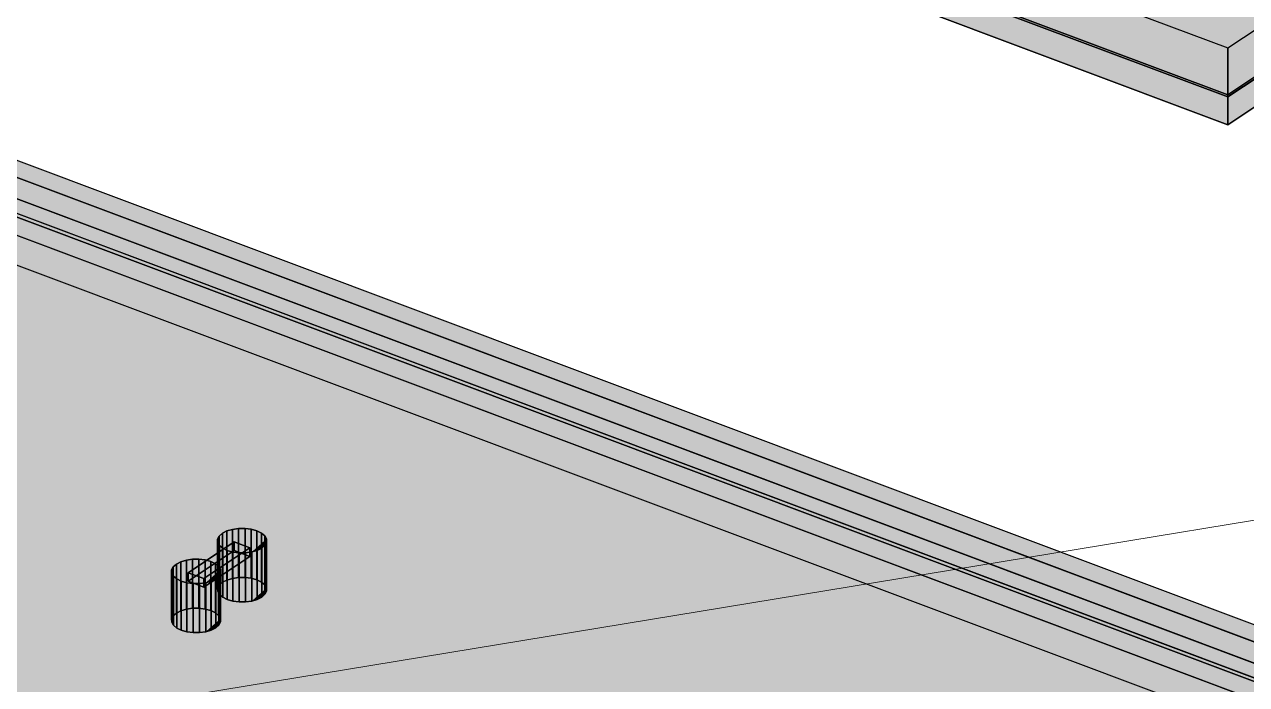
# Model space of a CAD drawing. Header units: millimetres. Extents: x 50 to 612415, y 2 to 4150.
# Drawn here: x 482370.4 to 482763.1, y 2782.7 to 2994.7 of the extents above; entities that cross this region are included whole.
import ezdxf

# ---------------------------------------------------------------- set-up
doc = ezdxf.new("R2010")
doc.units = ezdxf.units.MM
for name, color, linetype, lineweight in [('DIM', 7, 'Continuous', 13), ('HATCH', 8, 'Continuous', 9), ('OUTLINE', 7, 'Continuous', 25)]:
    doc.layers.add(name, color=color, linetype=linetype, lineweight=lineweight)

msp = doc.modelspace()

# ---------------------------------------------------------------- hatches: boundary and pattern name
at = {"layer": 'HATCH', "true_color": 0xccae87}
for points in [[(482435.129, 3149.499), (482380.093, 3112.809), (482757.119, 2971.424)], [(482435.129, 3149.499), (482757.119, 2971.424), (482812.155, 3008.114)], [(482757.119, 2962.521), (482380.093, 3103.906), (482435.129, 3140.597)], [(482812.155, 2999.212), (482757.119, 2962.521), (482435.129, 3140.597)], [(482380.093, 3128.559), (482757.119, 2987.174), (482485.716, 3134.785)], [(482757.119, 2987.174), (482487.191, 3134.063), (482485.716, 3134.785)], [(482757.119, 2987.174), (482734.615, 3042.726), (482487.191, 3134.063)], [(482380.093, 3113.494), (482757.119, 2972.109), (482485.716, 3119.719)], [(482485.716, 3119.719), (482757.119, 2972.109), (482380.093, 3113.494)], [(482485.716, 3119.034), (482757.119, 2971.424), (482380.093, 3112.809)], [(482757.119, 2972.109), (482487.191, 3118.997), (482485.716, 3119.719)], [(482485.716, 3119.719), (482487.191, 3118.997), (482757.119, 2972.109)], [(482485.716, 3119.034), (482487.191, 3118.312), (482757.119, 2971.424)], [(482757.119, 2972.109), (482734.615, 3027.661), (482487.191, 3118.997)], [(482487.191, 3118.997), (482734.615, 3027.661), (482757.119, 2972.109)], [(482487.191, 3118.312), (482734.615, 3026.976), (482757.119, 2971.424)], [(482757.119, 2987.174), (482735.171, 3041.732), (482734.615, 3042.726)], [(482757.119, 2987.174), (482736.223, 3040.844), (482735.171, 3041.732)], [(482757.119, 2987.174), (482737.699, 3040.123), (482736.223, 3040.844)], [(482757.119, 2987.174), (482739.498, 3039.616), (482737.699, 3040.123)], [(482757.119, 2987.174), (482812.155, 3023.865), (482739.498, 3039.616)], [(482757.119, 2972.109), (482735.171, 3026.667), (482734.615, 3027.661)], [(482734.615, 3027.661), (482735.171, 3026.667), (482757.119, 2972.109)], [(482734.615, 3026.976), (482735.171, 3025.982), (482757.119, 2971.424)], [(482757.119, 2972.109), (482736.223, 3025.779), (482735.171, 3026.667)], [(482735.171, 3026.667), (482736.223, 3025.779), (482757.119, 2972.109)], [(482735.171, 3025.982), (482736.223, 3025.094), (482757.119, 2971.424)], [(482757.119, 2972.109), (482737.699, 3025.057), (482736.223, 3025.779)], [(482736.223, 3025.779), (482737.699, 3025.057), (482757.119, 2972.109)], [(482736.223, 3025.094), (482737.699, 3024.372), (482757.119, 2971.424)], [(482757.119, 2972.109), (482739.498, 3024.551), (482737.699, 3025.057)], [(482737.699, 3025.057), (482739.498, 3024.551), (482757.119, 2972.109)], [(482737.699, 3024.372), (482739.498, 3023.866), (482757.119, 2971.424)], [(482757.119, 2972.109), (482812.155, 3008.799), (482739.498, 3024.551)], [(482739.498, 3024.551), (482812.155, 3008.799), (482757.119, 2972.109)], [(482739.498, 3023.866), (482812.155, 3008.114), (482757.119, 2971.424)], [(484760.546, 2053.765), (482241.804, 2989.141), (482238.054, 2987.766)], [(484760.546, 2053.765), (482246.019, 2990.124), (482241.804, 2989.141)], [(484760.546, 2053.765), (482250.536, 2990.677), (482246.019, 2990.124)], [(484760.546, 2053.765), (482255.182, 2990.778), (482250.536, 2990.677)], [(484760.546, 2053.765), (482259.778, 2990.425), (482255.182, 2990.778)], [(484760.546, 2053.765), (482264.148, 2989.63), (482259.778, 2990.425)], [(484760.546, 2053.765), (482268.124, 2988.424), (482264.148, 2989.63)], [(484760.546, 2053.765), (482238.054, 2987.766), (482234.913, 2986.051)], [(484760.546, 2053.765), (482234.913, 2986.051), (482320.202, 2726.68)], [(484760.546, 2048.287), (482250.536, 2985.198), (482246.019, 2984.645)], [(482246.019, 2984.645), (482250.536, 2985.198), (484760.546, 2048.287)], [(484760.546, 2048.287), (482255.182, 2985.3), (482250.536, 2985.198)], [(482250.536, 2985.198), (482255.182, 2985.3), (484760.546, 2048.287)], [(484760.546, 2048.287), (482259.778, 2984.946), (482255.182, 2985.3)], [(482255.182, 2985.3), (482259.778, 2984.946), (484760.546, 2048.287)], [(484760.546, 2048.287), (482238.054, 2982.287), (482234.913, 2980.573)], [(482234.913, 2980.573), (482238.054, 2982.287), (484760.546, 2048.287)], [(482238.054, 2982.287), (482241.804, 2983.662), (484760.546, 2048.287)], [(484760.546, 2048.287), (482241.804, 2983.662), (482238.054, 2982.287)], [(484760.546, 2048.287), (482246.019, 2984.645), (482241.804, 2983.662)], [(482241.804, 2983.662), (482246.019, 2984.645), (484760.546, 2048.287)], [(484760.546, 2048.287), (482264.148, 2984.151), (482259.778, 2984.946)], [(482259.778, 2984.946), (482264.148, 2984.151), (484760.546, 2048.287)], [(484760.546, 2048.287), (482268.124, 2982.945), (482264.148, 2984.151)], [(482264.148, 2984.151), (482268.124, 2982.945), (484760.546, 2048.287)], [(484760.546, 2048.287), (482234.913, 2980.573), (482320.202, 2721.201)], [(482320.202, 2721.201), (482234.913, 2980.573), (484760.546, 2048.287)], [(484760.546, 2041.439), (482246.019, 2977.797), (482241.804, 2976.814)], [(482241.804, 2976.814), (482246.019, 2977.797), (484760.546, 2041.439)], [(484760.546, 2041.439), (482250.536, 2978.35), (482246.019, 2977.797)], [(482246.019, 2977.797), (482250.536, 2978.35), (484760.546, 2041.439)], [(484760.546, 2041.439), (482255.182, 2978.452), (482250.536, 2978.35)], [(482250.536, 2978.35), (482255.182, 2978.452), (484760.546, 2041.439)], [(484760.546, 2041.439), (482259.778, 2978.098), (482255.182, 2978.452)], [(482255.182, 2978.452), (482259.778, 2978.098), (484760.546, 2041.439)], [(484760.546, 2041.439), (482264.148, 2977.303), (482259.778, 2978.098)], [(482259.778, 2978.098), (482264.148, 2977.303), (484760.546, 2041.439)], [(484760.546, 2041.439), (482268.124, 2976.097), (482264.148, 2977.303)], [(482264.148, 2977.303), (482268.124, 2976.097), (484760.546, 2041.439)], [(484760.546, 2041.439), (482238.054, 2975.439), (482234.913, 2973.725)], [(482234.913, 2973.725), (482238.054, 2975.439), (484760.546, 2041.439)], [(484760.546, 2041.439), (482234.913, 2973.725), (482320.202, 2714.353)], [(482320.202, 2714.353), (482234.913, 2973.725), (484760.546, 2041.439)], [(482238.054, 2975.439), (482241.804, 2976.814), (484760.546, 2041.439)], [(484760.546, 2041.439), (482241.804, 2976.814), (482238.054, 2975.439)], [(484758.648, 2037.434), (482247.068, 2973.566), (482243.416, 2972.714)], [(482243.416, 2972.714), (482247.068, 2973.566), (484758.648, 2037.434)], [(484758.648, 2037.434), (482250.983, 2974.045), (482247.068, 2973.566)], [(482247.068, 2973.566), (482250.983, 2974.045), (484758.648, 2037.434)], [(484758.648, 2037.434), (482255.009, 2974.133), (482250.983, 2974.045)], [(482250.983, 2974.045), (482255.009, 2974.133), (484758.648, 2037.434)], [(484758.648, 2037.434), (482258.993, 2973.827), (482255.009, 2974.133)], [(482255.009, 2974.133), (482258.993, 2973.827), (484758.648, 2037.434)], [(482258.993, 2973.827), (482262.78, 2973.138), (484758.648, 2037.434)], [(484758.648, 2037.434), (482262.78, 2973.138), (482258.993, 2973.827)], [(484758.648, 2037.434), (482240.166, 2971.523), (482237.443, 2970.037)], [(482237.443, 2970.037), (482240.166, 2971.523), (484758.648, 2037.434)], [(484758.648, 2037.434), (482237.443, 2970.037), (482320.202, 2711.614)], [(482320.202, 2711.614), (482237.443, 2970.037), (484758.648, 2037.434)], [(484758.174, 2036.433), (482240.694, 2970.543), (482238.076, 2969.115)], [(482238.076, 2969.115), (482240.694, 2970.543), (484758.174, 2036.433)], [(484758.648, 2037.434), (482243.416, 2972.714), (482240.166, 2971.523)], [(482240.166, 2971.523), (482243.416, 2972.714), (484758.648, 2037.434)], [(484758.174, 2036.433), (482243.819, 2971.689), (482240.694, 2970.543)], [(482240.694, 2970.543), (482243.819, 2971.689), (484758.174, 2036.433)], [(484758.174, 2036.433), (482247.331, 2972.508), (482243.819, 2971.689)], [(482243.819, 2971.689), (482247.331, 2972.508), (484758.174, 2036.433)], [(484758.174, 2036.433), (482251.095, 2972.969), (482247.331, 2972.508)], [(482247.331, 2972.508), (482251.095, 2972.969), (484758.174, 2036.433)], [(484758.174, 2036.433), (482254.966, 2973.054), (482251.095, 2972.969)], [(482251.095, 2972.969), (482254.966, 2973.054), (484758.174, 2036.433)], [(484758.174, 2036.433), (482258.797, 2972.759), (482254.966, 2973.054)], [(482254.966, 2973.054), (482258.797, 2972.759), (484758.174, 2036.433)], [(484758.174, 2036.433), (482262.438, 2972.097), (482258.797, 2972.759)], [(482258.797, 2972.759), (482262.438, 2972.097), (484758.174, 2036.433)], [(484758.174, 2036.433), (482265.752, 2971.092), (482262.438, 2972.097)], [(482262.438, 2972.097), (482265.752, 2971.092), (484758.174, 2036.433)], [(484758.648, 2037.434), (482266.226, 2972.093), (482262.78, 2973.138)], [(482262.78, 2973.138), (482266.226, 2972.093), (484758.648, 2037.434)], [(482320.202, 2710.929), (482238.076, 2969.115), (484758.174, 2036.433)], [(484758.174, 2036.433), (482238.076, 2969.115), (482320.202, 2710.929)], [(484755.802, 2031.428), (482243.333, 2965.648), (482241.239, 2964.505)], [(482241.239, 2964.505), (482243.333, 2965.648), (484755.802, 2031.428)], [(484755.802, 2031.428), (482245.833, 2966.564), (482243.333, 2965.648)], [(482243.333, 2965.648), (482245.833, 2966.564), (484755.802, 2031.428)], [(484755.802, 2031.428), (482248.643, 2967.219), (482245.833, 2966.564)], [(482245.833, 2966.564), (482248.643, 2967.219), (484755.802, 2031.428)], [(484755.802, 2031.428), (482251.654, 2967.588), (482248.643, 2967.219)], [(482248.643, 2967.219), (482251.654, 2967.588), (484755.802, 2031.428)], [(484755.802, 2031.428), (482254.751, 2967.656), (482251.654, 2967.588)], [(482251.654, 2967.588), (482254.751, 2967.656), (484755.802, 2031.428)], [(484755.802, 2031.428), (482257.815, 2967.42), (482254.751, 2967.656)], [(482254.751, 2967.656), (482257.815, 2967.42), (484755.802, 2031.428)], [(484755.802, 2031.428), (482260.729, 2966.89), (482257.815, 2967.42)], [(482257.815, 2967.42), (482260.729, 2966.89), (484755.802, 2031.428)], [(484755.802, 2031.428), (482263.379, 2966.086), (482260.729, 2966.89)], [(482260.729, 2966.89), (482263.379, 2966.086), (484755.802, 2031.428)], [(482320.202, 2707.505), (482241.239, 2964.505), (484755.802, 2031.428)], [(484755.802, 2031.428), (482241.239, 2964.505), (482320.202, 2707.505)], [(482246.299, 2957.128), (482247.556, 2957.814), (484752.006, 2023.419)], [(482247.556, 2957.814), (482249.056, 2958.364), (484752.006, 2023.419)], [(482249.056, 2958.364), (482250.742, 2958.757), (484752.006, 2023.419)], [(482250.742, 2958.757), (482252.549, 2958.978), (484752.006, 2023.419)], [(482252.549, 2958.978), (482254.407, 2959.019), (484752.006, 2023.419)], [(482254.407, 2959.019), (482256.245, 2958.878), (484752.006, 2023.419)], [(482256.245, 2958.878), (482257.993, 2958.56), (484752.006, 2023.419)], [(482257.993, 2958.56), (482259.584, 2958.077), (484752.006, 2023.419)], [(482320.202, 2702.027), (482246.299, 2957.128), (484752.006, 2023.419)]]:
    msp.add_hatch(color=43, dxfattribs=at).paths.add_polyline_path(points)
at = {"layer": 'HATCH', "true_color": 0xc0a47f}
for points in [[(482757.119, 2972.109), (482380.093, 3113.494), (482380.093, 3128.559), (482757.119, 2987.174)], [(482757.119, 2971.424), (482380.093, 3112.809), (482380.093, 3113.494), (482757.119, 2972.109)], [(482380.093, 3103.906), (482757.119, 2962.521), (482757.119, 2971.424), (482380.093, 3112.809)], [(482268.124, 2982.945), (484760.546, 2048.287), (484760.546, 2053.765), (482268.124, 2988.424)], [(482268.124, 2976.097), (484760.546, 2041.439), (484760.546, 2048.287), (482268.124, 2982.945)]]:
    msp.add_hatch(color=33, dxfattribs=at).paths.add_polyline_path(points)
at = {"layer": 'HATCH', "true_color": 0xbda27d}
for points in [[(482812.155, 3008.799), (482757.119, 2972.109), (482757.119, 2987.174), (482812.155, 3023.865)], [(482812.155, 3008.114), (482757.119, 2971.424), (482757.119, 2972.109), (482812.155, 3008.799)], [(482757.119, 2962.521), (482812.155, 2999.212), (482812.155, 3008.114), (482757.119, 2971.424)]]:
    msp.add_hatch(color=33, dxfattribs=at).paths.add_polyline_path(points)
at = {"layer": 'HATCH', "true_color": 0xccaf87}
for points in [[(482266.226, 2972.093), (484758.648, 2037.434), (484760.546, 2041.439), (482268.124, 2976.097)], [(482263.379, 2966.086), (484755.802, 2031.428), (484758.174, 2036.433), (482265.752, 2971.092)], [(482265.752, 2971.092), (484758.174, 2036.433), (484758.648, 2037.434), (482266.226, 2972.093)], [(482259.584, 2958.077), (484752.006, 2023.419), (484755.802, 2031.428), (482263.379, 2966.086)]]:
    msp.add_hatch(color=43, dxfattribs=at).paths.add_polyline_path(points)
at = {"layer": 'HATCH', "true_color": 0xabb0b4}
for points in [[(482435.434, 2816.251), (482433.99, 2815.513), (482433.99, 2831.263), (482435.434, 2832.001)], [(482446.536, 2815.582), (482445.061, 2816.304), (482445.061, 2832.054), (482446.536, 2831.332)], [(482434.096, 2810.7), (482435.572, 2809.978), (482435.572, 2825.728), (482434.096, 2826.45)], [(482445.199, 2810.031), (482446.642, 2810.768), (482446.642, 2826.519), (482445.199, 2825.781)], [(482420.631, 2806.382), (482419.187, 2805.644), (482419.187, 2821.395), (482420.631, 2822.133)], [(482431.733, 2805.713), (482430.258, 2806.435), (482430.258, 2822.186), (482431.733, 2821.464)], [(482419.293, 2800.831), (482420.769, 2800.109), (482420.769, 2815.86), (482419.293, 2816.582)], [(482430.396, 2800.162), (482431.839, 2800.9), (482431.839, 2816.651), (482430.396, 2815.913)]]:
    msp.add_hatch(color=253, dxfattribs=at).paths.add_polyline_path(points)
at = {"layer": 'HATCH', "true_color": 0xb7bcc0}
for points in [[(482443.422, 2825.255), (482435.434, 2832.001), (482433.99, 2831.263)], [(482443.422, 2825.255), (482437.21, 2832.527), (482435.434, 2832.001)], [(482443.422, 2825.255), (482439.198, 2832.805), (482437.21, 2832.527)], [(482443.422, 2825.255), (482441.262, 2832.817), (482439.198, 2832.805)], [(482443.422, 2825.255), (482443.262, 2832.56), (482441.262, 2832.817)], [(482443.422, 2825.255), (482445.061, 2832.054), (482443.262, 2832.56)], [(482443.422, 2825.255), (482446.536, 2831.332), (482445.061, 2832.054)], [(482437.786, 2828.47), (482422.983, 2818.602), (482428.044, 2816.704)], [(482437.786, 2828.47), (482428.044, 2816.704), (482442.846, 2826.573)], [(482443.422, 2825.255), (482432.978, 2830.364), (482432.465, 2829.364)], [(482443.422, 2825.255), (482432.465, 2829.364), (482432.488, 2828.332)], [(482443.422, 2825.255), (482432.488, 2828.332), (482433.044, 2827.338)], [(482443.422, 2825.255), (482433.99, 2831.263), (482432.978, 2830.364)], [(482443.422, 2825.255), (482447.588, 2830.444), (482446.536, 2831.332)], [(482443.422, 2825.255), (482448.144, 2829.45), (482447.588, 2830.444)], [(482443.422, 2825.255), (482448.167, 2828.418), (482448.144, 2829.45)], [(482443.422, 2825.255), (482447.654, 2827.418), (482448.167, 2828.418)], [(482428.044, 2813.965), (482422.983, 2815.863), (482437.786, 2825.731)], [(482442.846, 2823.833), (482428.044, 2813.965), (482437.786, 2825.731)], [(482443.422, 2825.255), (482433.044, 2827.338), (482434.096, 2826.45)], [(482443.422, 2825.255), (482434.096, 2826.45), (482435.572, 2825.728)], [(482443.422, 2825.255), (482435.572, 2825.728), (482437.371, 2825.222)], [(482443.422, 2825.255), (482437.371, 2825.222), (482439.37, 2824.966)], [(482443.422, 2825.255), (482439.37, 2824.966), (482441.434, 2824.977)], [(482443.422, 2825.255), (482446.642, 2826.519), (482447.654, 2827.418)], [(482443.422, 2825.255), (482445.199, 2825.781), (482446.642, 2826.519)], [(482428.62, 2815.387), (482418.175, 2820.495), (482417.663, 2819.496)], [(482428.62, 2815.387), (482419.187, 2821.395), (482418.175, 2820.495)], [(482428.62, 2815.387), (482420.631, 2822.133), (482419.187, 2821.395)], [(482428.62, 2815.387), (482422.407, 2822.659), (482420.631, 2822.133)], [(482428.62, 2815.387), (482424.395, 2822.937), (482422.407, 2822.659)], [(482428.62, 2815.387), (482426.459, 2822.948), (482424.395, 2822.937)], [(482428.62, 2815.387), (482428.459, 2822.692), (482426.459, 2822.948)], [(482428.62, 2815.387), (482430.258, 2822.186), (482428.459, 2822.692)], [(482428.62, 2815.387), (482431.733, 2821.464), (482430.258, 2822.186)], [(482428.62, 2815.387), (482432.785, 2820.576), (482431.733, 2821.464)], [(482428.62, 2815.387), (482433.341, 2819.582), (482432.785, 2820.576)], [(482428.62, 2815.387), (482417.663, 2819.496), (482417.685, 2818.464)], [(482428.62, 2815.387), (482417.685, 2818.464), (482418.242, 2817.47)], [(482428.62, 2815.387), (482418.242, 2817.47), (482419.293, 2816.582)], [(482428.62, 2815.387), (482419.293, 2816.582), (482420.769, 2815.86)], [(482428.62, 2815.387), (482433.364, 2818.55), (482433.341, 2819.582)], [(482428.62, 2815.387), (482432.852, 2817.55), (482433.364, 2818.55)], [(482428.62, 2815.387), (482431.839, 2816.651), (482432.852, 2817.55)], [(482428.62, 2815.387), (482430.396, 2815.913), (482431.839, 2816.651)], [(482433.99, 2815.513), (482435.434, 2816.251), (482443.422, 2809.505)], [(482435.434, 2816.251), (482437.21, 2816.777), (482443.422, 2809.505)], [(482437.21, 2816.777), (482439.198, 2817.055), (482443.422, 2809.505)], [(482439.198, 2817.055), (482441.262, 2817.066), (482443.422, 2809.505)], [(482441.262, 2817.066), (482443.262, 2816.81), (482443.422, 2809.505)], [(482443.262, 2816.81), (482445.061, 2816.304), (482443.422, 2809.505)], [(482445.061, 2816.304), (482446.536, 2815.582), (482443.422, 2809.505)], [(482428.62, 2815.387), (482420.769, 2815.86), (482422.568, 2815.354)], [(482428.62, 2815.387), (482422.568, 2815.354), (482424.568, 2815.097)], [(482428.62, 2815.387), (482424.568, 2815.097), (482426.632, 2815.109)], [(482432.465, 2813.614), (482432.978, 2814.613), (482443.422, 2809.505)], [(482432.488, 2812.582), (482432.465, 2813.614), (482443.422, 2809.505)], [(482433.044, 2811.588), (482432.488, 2812.582), (482443.422, 2809.505)], [(482432.978, 2814.613), (482433.99, 2815.513), (482443.422, 2809.505)], [(482446.536, 2815.582), (482447.588, 2814.694), (482443.422, 2809.505)], [(482447.588, 2814.694), (482448.144, 2813.7), (482443.422, 2809.505)], [(482448.144, 2813.7), (482448.167, 2812.668), (482443.422, 2809.505)], [(482448.167, 2812.668), (482447.654, 2811.668), (482443.422, 2809.505)], [(482434.096, 2810.7), (482433.044, 2811.588), (482443.422, 2809.505)], [(482435.572, 2809.978), (482434.096, 2810.7), (482443.422, 2809.505)], [(482437.371, 2809.472), (482435.572, 2809.978), (482443.422, 2809.505)], [(482439.37, 2809.215), (482437.371, 2809.472), (482443.422, 2809.505)], [(482441.434, 2809.227), (482439.37, 2809.215), (482443.422, 2809.505)], [(482447.654, 2811.668), (482446.642, 2810.768), (482443.422, 2809.505)], [(482446.642, 2810.768), (482445.199, 2810.031), (482443.422, 2809.505)], [(482417.663, 2803.745), (482418.175, 2804.745), (482428.62, 2799.636)], [(482418.175, 2804.745), (482419.187, 2805.644), (482428.62, 2799.636)], [(482419.187, 2805.644), (482420.631, 2806.382), (482428.62, 2799.636)], [(482420.631, 2806.382), (482422.407, 2806.908), (482428.62, 2799.636)], [(482422.407, 2806.908), (482424.395, 2807.186), (482428.62, 2799.636)], [(482424.395, 2807.186), (482426.459, 2807.198), (482428.62, 2799.636)], [(482426.459, 2807.198), (482428.459, 2806.941), (482428.62, 2799.636)], [(482428.459, 2806.941), (482430.258, 2806.435), (482428.62, 2799.636)], [(482430.258, 2806.435), (482431.733, 2805.713), (482428.62, 2799.636)], [(482431.733, 2805.713), (482432.785, 2804.825), (482428.62, 2799.636)], [(482432.785, 2804.825), (482433.341, 2803.831), (482428.62, 2799.636)], [(482417.685, 2802.713), (482417.663, 2803.745), (482428.62, 2799.636)], [(482418.242, 2801.719), (482417.685, 2802.713), (482428.62, 2799.636)], [(482419.293, 2800.831), (482418.242, 2801.719), (482428.62, 2799.636)], [(482420.769, 2800.109), (482419.293, 2800.831), (482428.62, 2799.636)], [(482433.341, 2803.831), (482433.364, 2802.799), (482428.62, 2799.636)], [(482433.364, 2802.799), (482432.852, 2801.799), (482428.62, 2799.636)], [(482432.852, 2801.799), (482431.839, 2800.9), (482428.62, 2799.636)], [(482431.839, 2800.9), (482430.396, 2800.162), (482428.62, 2799.636)], [(482422.568, 2799.603), (482420.769, 2800.109), (482428.62, 2799.636)], [(482424.568, 2799.347), (482422.568, 2799.603), (482428.62, 2799.636)], [(482426.632, 2799.358), (482424.568, 2799.347), (482428.62, 2799.636)]]:
    msp.add_hatch(color=9, dxfattribs=at).paths.add_polyline_path(points)
at = {"layer": 'HATCH', "true_color": 0xadb2b6}
for points in [[(482437.21, 2816.777), (482435.434, 2816.251), (482435.434, 2832.001), (482437.21, 2832.527)], [(482445.061, 2816.304), (482443.262, 2816.81), (482443.262, 2832.56), (482445.061, 2832.054)], [(482435.572, 2809.978), (482437.371, 2809.472), (482437.371, 2825.222), (482435.572, 2825.728)], [(482443.422, 2809.505), (482445.199, 2810.031), (482445.199, 2825.781), (482443.422, 2825.255)], [(482422.407, 2806.908), (482420.631, 2806.382), (482420.631, 2822.133), (482422.407, 2822.659)], [(482430.258, 2806.435), (482428.459, 2806.941), (482428.459, 2822.692), (482430.258, 2822.186)], [(482420.769, 2800.109), (482422.568, 2799.603), (482422.568, 2815.354), (482420.769, 2815.86)], [(482428.62, 2799.636), (482430.396, 2800.162), (482430.396, 2815.913), (482428.62, 2815.387)]]:
    msp.add_hatch(color=253, dxfattribs=at).paths.add_polyline_path(points)
at = {"layer": 'HATCH', "true_color": 0xaeb3b7}
for points in [[(482439.198, 2817.055), (482437.21, 2816.777), (482437.21, 2832.527), (482439.198, 2832.805)], [(482443.262, 2816.81), (482441.262, 2817.066), (482441.262, 2832.817), (482443.262, 2832.56)], [(482437.371, 2809.472), (482439.37, 2809.215), (482439.37, 2824.966), (482437.371, 2825.222)], [(482441.434, 2809.227), (482443.422, 2809.505), (482443.422, 2825.255), (482441.434, 2824.977)], [(482424.395, 2807.186), (482422.407, 2806.908), (482422.407, 2822.659), (482424.395, 2822.937)], [(482428.459, 2806.941), (482426.459, 2807.198), (482426.459, 2822.948), (482428.459, 2822.692)], [(482422.568, 2799.603), (482424.568, 2799.347), (482424.568, 2815.097), (482422.568, 2815.354)], [(482426.632, 2799.358), (482428.62, 2799.636), (482428.62, 2815.387), (482426.632, 2815.109)]]:
    msp.add_hatch(color=253, dxfattribs=at).paths.add_polyline_path(points)
at = {"layer": 'HATCH', "true_color": 0xaeb4b7}
for points in [[(482441.262, 2817.066), (482439.198, 2817.055), (482439.198, 2832.805), (482441.262, 2832.817)], [(482439.37, 2809.215), (482441.434, 2809.227), (482441.434, 2824.977), (482439.37, 2824.966)], [(482426.459, 2807.198), (482424.395, 2807.186), (482424.395, 2822.937), (482426.459, 2822.948)], [(482424.568, 2799.347), (482426.632, 2799.358), (482426.632, 2815.109), (482424.568, 2815.097)]]:
    msp.add_hatch(color=253, dxfattribs=at).paths.add_polyline_path(points)
at = {"layer": 'HATCH', "true_color": 0xaaafb2}
for points in [[(482437.786, 2825.731), (482422.983, 2815.863), (482422.983, 2818.602), (482437.786, 2828.47)], [(482428.044, 2813.965), (482442.846, 2823.833), (482442.846, 2826.573), (482428.044, 2816.704)]]:
    msp.add_hatch(color=253, dxfattribs=at).paths.add_polyline_path(points)
at = {"layer": 'HATCH', "true_color": 0xa6abae}
for points in [[(482432.978, 2814.613), (482432.465, 2813.614), (482432.465, 2829.364), (482432.978, 2830.364)], [(482432.488, 2812.582), (482433.044, 2811.588), (482433.044, 2827.338), (482432.488, 2828.332)], [(482448.144, 2813.7), (482447.588, 2814.694), (482447.588, 2830.444), (482448.144, 2829.45)], [(482447.654, 2811.668), (482448.167, 2812.668), (482448.167, 2828.418), (482447.654, 2827.418)], [(482418.175, 2804.745), (482417.663, 2803.745), (482417.663, 2819.496), (482418.175, 2820.495)], [(482433.341, 2803.831), (482432.785, 2804.825), (482432.785, 2820.576), (482433.341, 2819.582)], [(482417.685, 2802.713), (482418.242, 2801.719), (482418.242, 2817.47), (482417.685, 2818.464)], [(482432.852, 2801.799), (482433.364, 2802.799), (482433.364, 2818.55), (482432.852, 2817.55)]]:
    msp.add_hatch(color=253, dxfattribs=at).paths.add_polyline_path(points)
at = {"layer": 'HATCH', "true_color": 0xa3a8ab}
for points in [[(482432.465, 2813.614), (482432.488, 2812.582), (482432.488, 2828.332), (482432.465, 2829.364)], [(482448.167, 2812.668), (482448.144, 2813.7), (482448.144, 2829.45), (482448.167, 2828.418)], [(482417.663, 2803.745), (482417.685, 2802.713), (482417.685, 2818.464), (482417.663, 2819.496)], [(482433.364, 2802.799), (482433.341, 2803.831), (482433.341, 2819.582), (482433.364, 2818.55)]]:
    msp.add_hatch(color=253, dxfattribs=at).paths.add_polyline_path(points)
at = {"layer": 'HATCH', "true_color": 0xa8aeb1}
for points in [[(482433.99, 2815.513), (482432.978, 2814.613), (482432.978, 2830.364), (482433.99, 2831.263)], [(482446.642, 2810.768), (482447.654, 2811.668), (482447.654, 2827.418), (482446.642, 2826.519)], [(482419.187, 2805.644), (482418.175, 2804.745), (482418.175, 2820.495), (482419.187, 2821.395)], [(482431.839, 2800.9), (482432.852, 2801.799), (482432.852, 2817.55), (482431.839, 2816.651)]]:
    msp.add_hatch(color=253, dxfattribs=at).paths.add_polyline_path(points)
at = {"layer": 'HATCH', "true_color": 0xacb1b5}
for points in [[(482442.846, 2823.833), (482437.786, 2825.731), (482437.786, 2828.47), (482442.846, 2826.573)], [(482422.983, 2815.863), (482428.044, 2813.965), (482428.044, 2816.704), (482422.983, 2818.602)]]:
    msp.add_hatch(color=253, dxfattribs=at).paths.add_polyline_path(points)
at = {"layer": 'HATCH', "true_color": 0xa9aeb1}
for points in [[(482447.588, 2814.694), (482446.536, 2815.582), (482446.536, 2831.332), (482447.588, 2830.444)], [(482433.044, 2811.588), (482434.096, 2810.7), (482434.096, 2826.45), (482433.044, 2827.338)], [(482432.785, 2804.825), (482431.733, 2805.713), (482431.733, 2821.464), (482432.785, 2820.576)], [(482418.242, 2801.719), (482419.293, 2800.831), (482419.293, 2816.582), (482418.242, 2817.47)]]:
    msp.add_hatch(color=253, dxfattribs=at).paths.add_polyline_path(points)

# ---------------------------------------------------------------- linework, layer by layer
at = {"layer": 'DIM'}
msp.add_lwpolyline([(482084.889, 2723.595), (484800, 3170), (484900, 3170)], dxfattribs=at)
at = {"layer": 'OUTLINE', "color": 139, "true_color": 0x42544a}
for p, q in [((482380.093, 3128.559), (482757.119, 2987.174)), ((482380.093, 3128.559), (482757.119, 2987.174)), ((482380.093, 3113.494), (482757.119, 2972.109)), ((482757.119, 2972.109), (482380.093, 3113.494)), ((482380.093, 3113.494), (482757.119, 2972.109)), ((482757.119, 2972.109), (482380.093, 3113.494)), ((482380.093, 3112.809), (482757.119, 2971.424)), ((482757.119, 2971.424), (482380.093, 3112.809)), ((482757.119, 2971.424), (482380.093, 3112.809)), ((482757.119, 2971.424), (482380.093, 3112.809)), ((482757.119, 2962.521), (482380.093, 3103.906)), ((482380.093, 3103.906), (482757.119, 2962.521)), ((482757.119, 2987.174), (482812.155, 3023.865)), ((482757.119, 2987.174), (482812.155, 3023.865)), ((482757.119, 2972.109), (482812.155, 3008.799)), ((482812.155, 3008.799), (482757.119, 2972.109)), ((482757.119, 2972.109), (482812.155, 3008.799)), ((482812.155, 3008.799), (482757.119, 2972.109)), ((482757.119, 2971.424), (482812.155, 3008.114)), ((482812.155, 3008.114), (482757.119, 2971.424)), ((482812.155, 3008.114), (482757.119, 2971.424)), ((482812.155, 3008.114), (482757.119, 2971.424)), ((482812.155, 2999.212), (482757.119, 2962.521)), ((482757.119, 2962.521), (482812.155, 2999.212)), ((484760.546, 2053.765), (482268.124, 2988.424)), ((484760.546, 2053.765), (482268.124, 2988.424)), ((482757.119, 2987.174), (482757.119, 2972.109)), ((482757.119, 2972.109), (482757.119, 2987.174)), ((484760.546, 2048.287), (482268.124, 2982.945)), ((482268.124, 2982.945), (484760.546, 2048.287)), ((484760.546, 2048.287), (482268.124, 2982.945)), ((482268.124, 2982.945), (484760.546, 2048.287)), ((484760.546, 2041.439), (482268.124, 2976.097)), ((482268.124, 2976.097), (484760.546, 2041.439)), ((484760.546, 2041.439), (482268.124, 2976.097)), ((482268.124, 2976.097), (484760.546, 2041.439)), ((484758.174, 2036.433), (482265.752, 2971.092)), ((482265.752, 2971.092), (484758.174, 2036.433)), ((482265.752, 2971.092), (484758.174, 2036.433)), ((484758.174, 2036.433), (482265.752, 2971.092)), ((484758.648, 2037.434), (482266.226, 2972.093)), ((482266.226, 2972.093), (484758.648, 2037.434)), ((482266.226, 2972.093), (484758.648, 2037.434)), ((484758.648, 2037.434), (482266.226, 2972.093)), ((482757.119, 2972.109), (482757.119, 2971.424)), ((482757.119, 2971.424), (482757.119, 2972.109)), ((482757.119, 2962.521), (482757.119, 2971.424)), ((482757.119, 2971.424), (482757.119, 2962.521)), ((484755.802, 2031.428), (482263.379, 2966.086)), ((482263.379, 2966.086), (484755.802, 2031.428)), ((482263.379, 2966.086), (484755.802, 2031.428)), ((484755.802, 2031.428), (482263.379, 2966.086)), ((482259.584, 2958.077), (484752.006, 2023.419)), ((482259.584, 2958.077), (484752.006, 2023.419)), ((482433.99, 2831.263), (482435.434, 2832.001)), ((482435.434, 2832.001), (482433.99, 2831.263)), ((482435.434, 2832.001), (482437.21, 2832.527)), ((482437.21, 2832.527), (482435.434, 2832.001)), ((482435.434, 2816.251), (482435.434, 2832.001)), ((482435.434, 2832.001), (482435.434, 2816.251)), ((482437.21, 2832.527), (482439.198, 2832.805)), ((482439.198, 2832.805), (482437.21, 2832.527)), ((482437.21, 2816.777), (482437.21, 2832.527)), ((482437.21, 2832.527), (482437.21, 2816.777)), ((482439.198, 2832.805), (482441.262, 2832.817)), ((482441.262, 2832.817), (482439.198, 2832.805)), ((482439.198, 2817.055), (482439.198, 2832.805)), ((482439.198, 2832.805), (482439.198, 2817.055)), ((482441.262, 2832.817), (482441.262, 2817.066)), ((482441.262, 2817.066), (482441.262, 2832.817)), ((482441.262, 2832.817), (482443.262, 2832.56)), ((482443.262, 2832.56), (482441.262, 2832.817)), ((482443.262, 2832.56), (482443.262, 2816.81)), ((482443.262, 2816.81), (482443.262, 2832.56)), ((482443.262, 2832.56), (482445.061, 2832.054)), ((482445.061, 2832.054), (482443.262, 2832.56)), ((482445.061, 2832.054), (482445.061, 2816.304)), ((482445.061, 2816.304), (482445.061, 2832.054)), ((482445.061, 2832.054), (482446.536, 2831.332)), ((482446.536, 2831.332), (482445.061, 2832.054)), ((482422.983, 2818.602), (482437.786, 2828.47)), ((482437.786, 2828.47), (482422.983, 2818.602)), ((482432.465, 2829.364), (482432.978, 2830.364)), ((482432.978, 2830.364), (482432.465, 2829.364)), ((482432.465, 2813.614), (482432.465, 2829.364)), ((482432.488, 2828.332), (482432.465, 2829.364)), ((482432.465, 2829.364), (482432.465, 2813.614)), ((482432.465, 2829.364), (482432.488, 2828.332)), ((482432.488, 2812.582), (482432.488, 2828.332)), ((482433.044, 2827.338), (482432.488, 2828.332)), ((482432.488, 2828.332), (482432.488, 2812.582)), ((482432.488, 2828.332), (482433.044, 2827.338)), ((482432.978, 2830.364), (482433.99, 2831.263)), ((482433.99, 2831.263), (482432.978, 2830.364)), ((482432.978, 2814.613), (482432.978, 2830.364)), ((482432.978, 2830.364), (482432.978, 2814.613)), ((482433.99, 2815.513), (482433.99, 2831.263)), ((482433.99, 2831.263), (482433.99, 2815.513)), ((482437.786, 2825.731), (482437.786, 2828.47)), ((482437.786, 2828.47), (482442.846, 2826.573)), ((482437.786, 2828.47), (482437.786, 2825.731)), ((482442.846, 2826.573), (482437.786, 2828.47)), ((482446.536, 2831.332), (482446.536, 2815.582)), ((482446.536, 2815.582), (482446.536, 2831.332)), ((482446.536, 2831.332), (482447.588, 2830.444)), ((482447.588, 2830.444), (482446.536, 2831.332)), ((482447.588, 2830.444), (482447.588, 2814.694)), ((482447.588, 2814.694), (482447.588, 2830.444)), ((482447.588, 2830.444), (482448.144, 2829.45)), ((482448.144, 2829.45), (482447.588, 2830.444)), ((482448.167, 2828.418), (482447.654, 2827.418)), ((482447.654, 2827.418), (482448.167, 2828.418)), ((482448.144, 2829.45), (482448.144, 2813.7)), ((482448.144, 2813.7), (482448.144, 2829.45)), ((482448.144, 2829.45), (482448.167, 2828.418)), ((482448.167, 2828.418), (482448.144, 2829.45)), ((482448.167, 2828.418), (482448.167, 2812.668)), ((482448.167, 2812.668), (482448.167, 2828.418)), ((482437.786, 2825.731), (482422.983, 2815.863)), ((482422.983, 2815.863), (482437.786, 2825.731)), ((482428.044, 2816.704), (482442.846, 2826.573)), ((482442.846, 2826.573), (482428.044, 2816.704)), ((482433.044, 2811.588), (482433.044, 2827.338)), ((482434.096, 2826.45), (482433.044, 2827.338)), ((482433.044, 2827.338), (482433.044, 2811.588)), ((482433.044, 2827.338), (482434.096, 2826.45)), ((482434.096, 2810.7), (482434.096, 2826.45)), ((482435.572, 2825.728), (482434.096, 2826.45)), ((482434.096, 2826.45), (482434.096, 2810.7)), ((482434.096, 2826.45), (482435.572, 2825.728)), ((482435.572, 2809.978), (482435.572, 2825.728)), ((482437.371, 2825.222), (482435.572, 2825.728)), ((482435.572, 2825.728), (482435.572, 2809.978)), ((482435.572, 2825.728), (482437.371, 2825.222)), ((482437.371, 2809.472), (482437.371, 2825.222)), ((482439.37, 2824.966), (482437.371, 2825.222)), ((482437.371, 2825.222), (482437.371, 2809.472)), ((482437.371, 2825.222), (482439.37, 2824.966)), ((482442.846, 2823.833), (482437.786, 2825.731)), ((482437.786, 2825.731), (482442.846, 2823.833)), ((482441.434, 2824.977), (482439.37, 2824.966)), ((482439.37, 2824.966), (482441.434, 2824.977)), ((482439.37, 2809.215), (482439.37, 2824.966)), ((482439.37, 2824.966), (482439.37, 2809.215)), ((482443.422, 2825.255), (482441.434, 2824.977)), ((482441.434, 2824.977), (482443.422, 2825.255)), ((482441.434, 2824.977), (482441.434, 2809.227)), ((482441.434, 2809.227), (482441.434, 2824.977)), ((482442.846, 2826.573), (482442.846, 2823.833)), ((482442.846, 2823.833), (482442.846, 2826.573)), ((482445.199, 2825.781), (482443.422, 2825.255)), ((482443.422, 2825.255), (482445.199, 2825.781)), ((482443.422, 2825.255), (482443.422, 2809.505)), ((482443.422, 2809.505), (482443.422, 2825.255)), ((482446.642, 2826.519), (482445.199, 2825.781)), ((482445.199, 2825.781), (482446.642, 2826.519)), ((482445.199, 2825.781), (482445.199, 2810.031)), ((482445.199, 2810.031), (482445.199, 2825.781)), ((482447.654, 2827.418), (482446.642, 2826.519)), ((482446.642, 2826.519), (482447.654, 2827.418)), ((482446.642, 2826.519), (482446.642, 2810.768)), ((482446.642, 2810.768), (482446.642, 2826.519)), ((482447.654, 2827.418), (482447.654, 2811.668)), ((482447.654, 2811.668), (482447.654, 2827.418)), ((482417.663, 2819.496), (482418.175, 2820.495)), ((482418.175, 2820.495), (482417.663, 2819.496)), ((482418.175, 2820.495), (482419.187, 2821.395)), ((482419.187, 2821.395), (482418.175, 2820.495)), ((482418.175, 2804.745), (482418.175, 2820.495)), ((482418.175, 2820.495), (482418.175, 2804.745)), ((482419.187, 2821.395), (482420.631, 2822.133)), ((482420.631, 2822.133), (482419.187, 2821.395)), ((482419.187, 2805.644), (482419.187, 2821.395)), ((482419.187, 2821.395), (482419.187, 2805.644)), ((482420.631, 2822.133), (482422.407, 2822.659)), ((482422.407, 2822.659), (482420.631, 2822.133)), ((482420.631, 2806.382), (482420.631, 2822.133)), ((482420.631, 2822.133), (482420.631, 2806.382)), ((482422.407, 2822.659), (482424.395, 2822.937)), ((482424.395, 2822.937), (482422.407, 2822.659)), ((482422.407, 2806.908), (482422.407, 2822.659)), ((482422.407, 2822.659), (482422.407, 2806.908)), ((482424.395, 2822.937), (482426.459, 2822.948)), ((482426.459, 2822.948), (482424.395, 2822.937)), ((482424.395, 2807.186), (482424.395, 2822.937)), ((482424.395, 2822.937), (482424.395, 2807.186)), ((482426.459, 2822.948), (482426.459, 2807.198)), ((482426.459, 2807.198), (482426.459, 2822.948)), ((482426.459, 2822.948), (482428.459, 2822.692)), ((482428.459, 2822.692), (482426.459, 2822.948)), ((482442.846, 2823.833), (482428.044, 2813.965)), ((482428.044, 2813.965), (482442.846, 2823.833)), ((482428.459, 2822.692), (482428.459, 2806.941)), ((482428.459, 2806.941), (482428.459, 2822.692)), ((482428.459, 2822.692), (482430.258, 2822.186)), ((482430.258, 2822.186), (482428.459, 2822.692)), ((482430.258, 2822.186), (482430.258, 2806.435)), ((482430.258, 2806.435), (482430.258, 2822.186)), ((482430.258, 2822.186), (482431.733, 2821.464)), ((482431.733, 2821.464), (482430.258, 2822.186)), ((482431.733, 2821.464), (482431.733, 2805.713)), ((482431.733, 2805.713), (482431.733, 2821.464)), ((482431.733, 2821.464), (482432.785, 2820.576)), ((482432.785, 2820.576), (482431.733, 2821.464)), ((482432.785, 2820.576), (482432.785, 2804.825)), ((482432.785, 2804.825), (482432.785, 2820.576)), ((482432.785, 2820.576), (482433.341, 2819.582)), ((482433.341, 2819.582), (482432.785, 2820.576)), ((482417.663, 2803.745), (482417.663, 2819.496)), ((482417.685, 2818.464), (482417.663, 2819.496)), ((482417.663, 2819.496), (482417.663, 2803.745)), ((482417.663, 2819.496), (482417.685, 2818.464)), ((482417.685, 2802.713), (482417.685, 2818.464)), ((482418.242, 2817.47), (482417.685, 2818.464)), ((482417.685, 2818.464), (482417.685, 2802.713)), ((482417.685, 2818.464), (482418.242, 2817.47)), ((482418.242, 2801.719), (482418.242, 2817.47)), ((482419.293, 2816.582), (482418.242, 2817.47)), ((482418.242, 2817.47), (482418.242, 2801.719)), ((482418.242, 2817.47), (482419.293, 2816.582)), ((482419.293, 2800.831), (482419.293, 2816.582)), ((482420.769, 2815.86), (482419.293, 2816.582)), ((482419.293, 2816.582), (482419.293, 2800.831)), ((482419.293, 2816.582), (482420.769, 2815.86)), ((482422.983, 2815.863), (482422.983, 2818.602)), ((482422.983, 2818.602), (482428.044, 2816.704)), ((482428.044, 2816.704), (482422.983, 2818.602)), ((482422.983, 2818.602), (482422.983, 2815.863)), ((482428.044, 2816.704), (482428.044, 2813.965)), ((482428.044, 2813.965), (482428.044, 2816.704)), ((482431.839, 2816.651), (482430.396, 2815.913)), ((482430.396, 2815.913), (482431.839, 2816.651)), ((482432.852, 2817.55), (482431.839, 2816.651)), ((482431.839, 2816.651), (482432.852, 2817.55)), ((482431.839, 2816.651), (482431.839, 2800.9)), ((482431.839, 2800.9), (482431.839, 2816.651)), ((482433.364, 2818.55), (482432.852, 2817.55)), ((482432.852, 2817.55), (482433.364, 2818.55)), ((482432.852, 2817.55), (482432.852, 2801.799)), ((482432.852, 2801.799), (482432.852, 2817.55)), ((482433.341, 2819.582), (482433.341, 2803.831)), ((482433.341, 2803.831), (482433.341, 2819.582)), ((482433.341, 2819.582), (482433.364, 2818.55)), ((482433.364, 2818.55), (482433.341, 2819.582)), ((482433.364, 2818.55), (482433.364, 2802.799)), ((482433.364, 2802.799), (482433.364, 2818.55)), ((482433.99, 2815.513), (482435.434, 2816.251)), ((482435.434, 2816.251), (482433.99, 2815.513)), ((482435.434, 2816.251), (482437.21, 2816.777)), ((482437.21, 2816.777), (482435.434, 2816.251)), ((482437.21, 2816.777), (482439.198, 2817.055)), ((482439.198, 2817.055), (482437.21, 2816.777)), ((482439.198, 2817.055), (482441.262, 2817.066)), ((482441.262, 2817.066), (482439.198, 2817.055)), ((482441.262, 2817.066), (482443.262, 2816.81)), ((482443.262, 2816.81), (482441.262, 2817.066)), ((482443.262, 2816.81), (482445.061, 2816.304)), ((482445.061, 2816.304), (482443.262, 2816.81)), ((482445.061, 2816.304), (482446.536, 2815.582)), ((482446.536, 2815.582), (482445.061, 2816.304)), ((482420.769, 2800.109), (482420.769, 2815.86)), ((482422.568, 2815.354), (482420.769, 2815.86)), ((482420.769, 2815.86), (482420.769, 2800.109)), ((482420.769, 2815.86), (482422.568, 2815.354)), ((482422.568, 2799.603), (482422.568, 2815.354)), ((482424.568, 2815.097), (482422.568, 2815.354)), ((482422.568, 2815.354), (482422.568, 2799.603)), ((482422.568, 2815.354), (482424.568, 2815.097)), ((482428.044, 2813.965), (482422.983, 2815.863)), ((482422.983, 2815.863), (482428.044, 2813.965)), ((482426.632, 2815.109), (482424.568, 2815.097)), ((482424.568, 2815.097), (482426.632, 2815.109)), ((482424.568, 2799.347), (482424.568, 2815.097)), ((482424.568, 2815.097), (482424.568, 2799.347)), ((482428.62, 2815.387), (482426.632, 2815.109)), ((482426.632, 2815.109), (482428.62, 2815.387)), ((482426.632, 2815.109), (482426.632, 2799.358)), ((482426.632, 2799.358), (482426.632, 2815.109)), ((482430.396, 2815.913), (482428.62, 2815.387)), ((482428.62, 2815.387), (482430.396, 2815.913)), ((482428.62, 2815.387), (482428.62, 2799.636)), ((482428.62, 2799.636), (482428.62, 2815.387)), ((482430.396, 2815.913), (482430.396, 2800.162)), ((482430.396, 2800.162), (482430.396, 2815.913)), ((482432.465, 2813.614), (482432.978, 2814.613)), ((482432.978, 2814.613), (482432.465, 2813.614)), ((482432.488, 2812.582), (482432.465, 2813.614)), ((482432.465, 2813.614), (482432.488, 2812.582)), ((482433.044, 2811.588), (482432.488, 2812.582)), ((482432.488, 2812.582), (482433.044, 2811.588)), ((482432.978, 2814.613), (482433.99, 2815.513)), ((482433.99, 2815.513), (482432.978, 2814.613)), ((482446.536, 2815.582), (482447.588, 2814.694)), ((482447.588, 2814.694), (482446.536, 2815.582)), ((482447.588, 2814.694), (482448.144, 2813.7)), ((482448.144, 2813.7), (482447.588, 2814.694)), ((482448.167, 2812.668), (482447.654, 2811.668)), ((482447.654, 2811.668), (482448.167, 2812.668)), ((482448.144, 2813.7), (482448.167, 2812.668)), ((482448.167, 2812.668), (482448.144, 2813.7)), ((482434.096, 2810.7), (482433.044, 2811.588)), ((482433.044, 2811.588), (482434.096, 2810.7)), ((482435.572, 2809.978), (482434.096, 2810.7)), ((482434.096, 2810.7), (482435.572, 2809.978)), ((482437.371, 2809.472), (482435.572, 2809.978)), ((482435.572, 2809.978), (482437.371, 2809.472)), ((482439.37, 2809.215), (482437.371, 2809.472)), ((482437.371, 2809.472), (482439.37, 2809.215)), ((482441.434, 2809.227), (482439.37, 2809.215)), ((482439.37, 2809.215), (482441.434, 2809.227)), ((482443.422, 2809.505), (482441.434, 2809.227)), ((482441.434, 2809.227), (482443.422, 2809.505)), ((482445.199, 2810.031), (482443.422, 2809.505)), ((482443.422, 2809.505), (482445.199, 2810.031)), ((482446.642, 2810.768), (482445.199, 2810.031)), ((482445.199, 2810.031), (482446.642, 2810.768)), ((482447.654, 2811.668), (482446.642, 2810.768)), ((482446.642, 2810.768), (482447.654, 2811.668)), ((482417.663, 2803.745), (482418.175, 2804.745)), ((482418.175, 2804.745), (482417.663, 2803.745)), ((482418.175, 2804.745), (482419.187, 2805.644)), ((482419.187, 2805.644), (482418.175, 2804.745)), ((482419.187, 2805.644), (482420.631, 2806.382)), ((482420.631, 2806.382), (482419.187, 2805.644)), ((482420.631, 2806.382), (482422.407, 2806.908)), ((482422.407, 2806.908), (482420.631, 2806.382)), ((482422.407, 2806.908), (482424.395, 2807.186)), ((482424.395, 2807.186), (482422.407, 2806.908)), ((482424.395, 2807.186), (482426.459, 2807.198)), ((482426.459, 2807.198), (482424.395, 2807.186)), ((482426.459, 2807.198), (482428.459, 2806.941)), ((482428.459, 2806.941), (482426.459, 2807.198)), ((482428.459, 2806.941), (482430.258, 2806.435)), ((482430.258, 2806.435), (482428.459, 2806.941)), ((482430.258, 2806.435), (482431.733, 2805.713)), ((482431.733, 2805.713), (482430.258, 2806.435)), ((482431.733, 2805.713), (482432.785, 2804.825)), ((482432.785, 2804.825), (482431.733, 2805.713)), ((482432.785, 2804.825), (482433.341, 2803.831)), ((482433.341, 2803.831), (482432.785, 2804.825)), ((482417.685, 2802.713), (482417.663, 2803.745)), ((482417.663, 2803.745), (482417.685, 2802.713)), ((482418.242, 2801.719), (482417.685, 2802.713)), ((482417.685, 2802.713), (482418.242, 2801.719)), ((482419.293, 2800.831), (482418.242, 2801.719)), ((482418.242, 2801.719), (482419.293, 2800.831)), ((482420.769, 2800.109), (482419.293, 2800.831)), ((482419.293, 2800.831), (482420.769, 2800.109)), ((482431.839, 2800.9), (482430.396, 2800.162)), ((482430.396, 2800.162), (482431.839, 2800.9)), ((482432.852, 2801.799), (482431.839, 2800.9)), ((482431.839, 2800.9), (482432.852, 2801.799)), ((482433.364, 2802.799), (482432.852, 2801.799)), ((482432.852, 2801.799), (482433.364, 2802.799)), ((482433.341, 2803.831), (482433.364, 2802.799)), ((482433.364, 2802.799), (482433.341, 2803.831)), ((482422.568, 2799.603), (482420.769, 2800.109)), ((482420.769, 2800.109), (482422.568, 2799.603)), ((482424.568, 2799.347), (482422.568, 2799.603)), ((482422.568, 2799.603), (482424.568, 2799.347)), ((482426.632, 2799.358), (482424.568, 2799.347)), ((482424.568, 2799.347), (482426.632, 2799.358)), ((482428.62, 2799.636), (482426.632, 2799.358)), ((482426.632, 2799.358), (482428.62, 2799.636)), ((482430.396, 2800.162), (482428.62, 2799.636)), ((482428.62, 2799.636), (482430.396, 2800.162))]:
    msp.add_line(p, q, dxfattribs=at)

doc.saveas('drawing.dxf')
